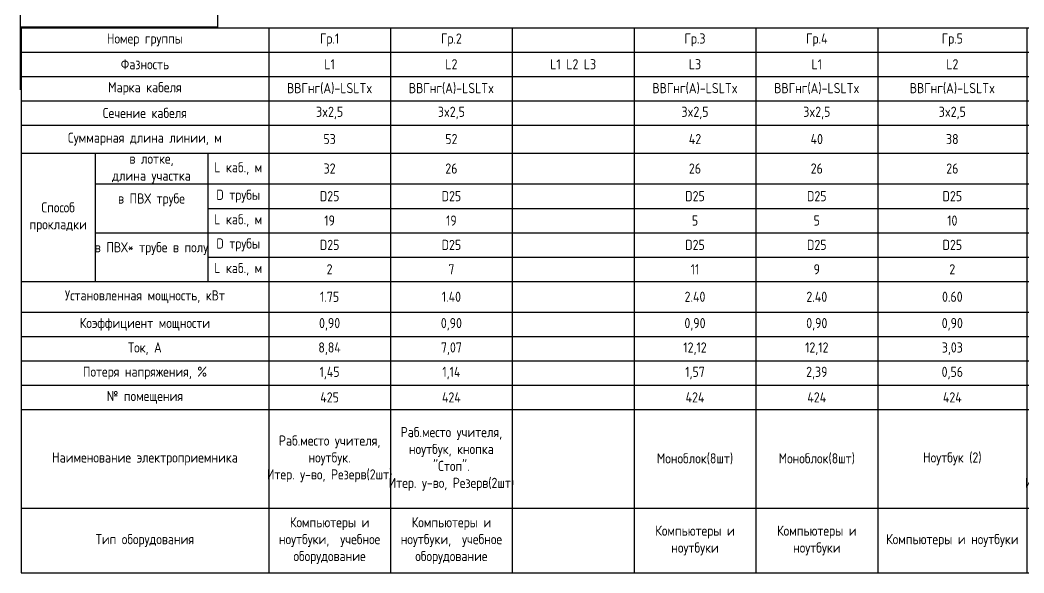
# Model space of a CAD drawing. Header units: millimetres. Extents: x -32 to 417638015, y -35 to 175284279.
# Drawn here: x 1460162 to 1484887, y 30872 to 44488 of the extents above; entities that cross this region are included whole.
import ezdxf

# ---------------------------------------------------------------- set-up
doc = ezdxf.new("R2010")
doc.units = ezdxf.units.MM
doc.layers.add('A-ANNO-NOTE', color=7, linetype='Continuous', lineweight=5)
doc.styles.add('Arial Narrow', font='GOST_Common.ttf', dxfattribs={"width": 0.9, "height": 2.5})
doc.styles.add('ISOCPEUR', font='isocpeur.ttf', dxfattribs={"width": 0.85, "height": 275})

# ---------------------------------------------------------------- blocks, each defined once
blk = doc.blocks.new('TSL_Пояснение для щита - TSL_Пояснение для щита-779833-ЩТ-1_1 _Р_ _')
blk.add_line((-75.05, 36.82), (-26.45, 36.82))
blk.add_line((-75.05, 36.82), (-26.45, 36.82))
blk.add_lwpolyline([(-75.05, 150), (-26.5, 150), (-26.5, 8.18), (-75.05, 8.18)], close=True)
at = {"layer": 'A-ANNO-NOTE', "lineweight": 30}
for p, q in [((-75, 130), (-26.41, 130)), ((-75, 100), (-26.41, 100)), ((-75, 70.67), (-26.41, 70.67))]:
    blk.add_line(p, q, dxfattribs=at)
at = {"insert": (-50.75, 16.14), "char_height": 2.5, "width": 48.595, "attachment_point": 5, "style": 'ISOCPEUR'}
blk.add_mtext('Условное обозначение', dxfattribs=at)
at = {"layer": 'A-ANNO-NOTE', "char_height": 2.5, "style": 'Arial Narrow'}
for s, insert, width, attachment_point in [('\\pxqc;Источник питания', (-50.7, 140), 48.5948, 5), ('\\fArial Narrow|b0|i0|c204|p34|; ', (-42.14, 141.21), 0.962, 1), ('\\pxqc;Аппарат на вводе \\P(выключатель автоматический или выключатель нагрузки): \\Pномер; тип; ток расцепителя или номинальный ток, А', (-51.01, 115), 49.2171, 5), ('\\fArial Narrow|b0|i0|c204|p34|; ', (-43.26, 124.54), 0.962, 1), ('\\fArial Narrow|b0|i0|c204|p34|; ', (-39.29, 124.54), 0.962, 1), ('\\fArial Narrow|b0|i0|c204|p34|; ', (-47.03, 120.38), 0.962, 1), ('\\fArial Narrow|b0|i0|c204|p34|; ', (-24.74, 120.38), 0.962, 1), ('\\fArial Narrow|b0|i0|c204|p34|; ', (-19.11, 120.38), 0.962, 1), ('\\fArial Narrow|b0|i0|c204|p34|; ', (-40.55, 116.21), 0.962, 1), ('\\fArial Narrow|b0|i0|c204|p34|; ', (-53.84, 112.04), 0.962, 1), ('\\fArial Narrow|b0|i0|c204|p34|; ', (-35.85, 112.04), 0.962, 1), ('\\fArial Narrow|b0|i0|c204|p34|; ', (-30.23, 112.04), 0.962, 1), ('\\fArial Narrow|b0|i0|c204|p34|; ', (-11.04, 112.04), 0.962, 1), ('\\pxqc;Аппарат на линии: \\P\\pq*;номер; тип; ток расцепителя,  А; фаза', (-51.01, 87.5), 49.2171, 5), ('\\fArial Narrow|b0|i0|c204|p34|; ', (-43.7, 92.88), 0.962, 1), ('\\fArial Narrow|b0|i0|c204|p34|; ', (-39.73, 92.88), 0.962, 1), ('\\fArial Narrow|b0|i0|c204|p34|; ', (-58.58, 88.71), 0.962, 1), ('\\fArial Narrow|b0|i0|c204|p34|; ', (-37.62, 88.71), 0.962, 1), ('\\fArial Narrow|b0|i0|c204|p34|; ', (-10.36, 88.71), 0.481, 1), ('\\fArial Narrow|b0|i0|c204|p34|; ', (-43.17, 72.88), 0.962, 1), ('\\fArial Narrow|b0|i0|c204|p34|; ', (-54.55, 68.71), 0.962, 1), ('\\fArial Narrow|b0|i0|c204|p34|; ', (-48.93, 68.71), 0.962, 1), ('\\fArial Narrow|b0|i0|c204|p34|; ', (-39.2, 68.71), 0.962, 1), ('\\fArial Narrow|b0|i0|c204|p34|; ', (-29.55, 64.54), 0.962, 1), ('Пускатель магнитный\\P(УЗО или другие аппараты):\\Pномер; тип; номинальный ток,  А', (-50.7, 57.23), 48.5948, 5), ('\\fArial Narrow|b0|i0|c204|p34|; ', (-40.12, 10.8), 0.962, 1), ('\\fArial Narrow|b0|i0|c204|p34|; ', (-40.32, 6.63), 0.962, 1), ('\\fArial Narrow|b0|i0|c204|p34|; ', (-38.21, -3.79), 0.962, 1), ('\\fArial Narrow|b0|i0|c204|p34|; ', (-35.76, -43.79), 0.962, 1)]:
    blk.add_mtext(s, dxfattribs=dict(at, insert=insert, width=width, attachment_point=attachment_point))
at = {"layer": 'A-ANNO-NOTE', "char_height": 2.5, "width": 0.962, "attachment_point": 1, "rotation": 90, "style": 'Arial Narrow'}
for insert in [(-31.63, 55.01), (-27.46, 42.11), (-59.96, 39.75), (-31.63, 29.87)]:
    blk.add_mtext('\\fArial Narrow|b0|i0|c204|p34|; ', dxfattribs=dict(at, insert=insert))
blk = doc.blocks.new('*T1210')
at = {"color": 0, "linetype": 'ByBlock', "lineweight": -2, "transparency": 16777216}
for p, q in [((0, 0), (65121, 0)), ((0, 0), (0, -13428)), ((6097, 0), (6097, -13428)), ((9097, 0), (9097, -13428)), ((12097, 0), (12097, -13428)), ((15097, 0), (15097, -13428)), ((18097, 0), (18097, -13428)), ((21097, 0), (21097, -13428)), ((24773, 0), (24773, -13428)), ((27773, 0), (27773, -13428)), ((31870, 0), (31870, -13428)), ((34870, 0), (34870, -13428)), ((37870, 0), (37870, -13428)), ((41665, 0), (41665, -13428)), ((44665, 0), (44665, -13428)), ((47665, 0), (47665, -13428)), ((50665, 0), (50665, -13428)), ((53665, 0), (53665, -13428)), ((56665, 0), (56665, -13428)), ((59665, 0), (59665, -13428)), ((62665, 0), (62665, -13428)), ((65121, 0), (65121, -13428)), ((0, -600), (65121, -600)), ((0, -1200), (65121, -1200)), ((0, -1800), (65121, -1800)), ((0, -2400), (65121, -2400)), ((0, -3087), (65121, -3087)), ((1822, -3087), (1822, -6249)), ((4597, -3087), (4597, -6249)), ((1822, -3849), (65121, -3849)), ((4597, -4449), (65121, -4449)), ((1822, -5049), (65121, -5049)), ((4597, -5649), (65121, -5649)), ((0, -6249), (65121, -6249)), ((0, -7005), (65121, -7005)), ((0, -7605), (65121, -7605)), ((0, -8205), (65121, -8205)), ((0, -8805), (65121, -8805)), ((0, -9405), (65121, -9405)), ((0, -11833), (65121, -11833)), ((0, -13428), (65121, -13428))]:
    blk.add_line(p, q, dxfattribs=at)
at = {"color": 0, "transparency": 16777216, "char_height": 250, "attachment_point": 5, "style": 'ISOCPEUR'}
for s, insert, width in [('{\\fISOCPEUR|b0|i0|c0;Номер группы', (3048, -300), 6076.6), ('Гр.1', (7597, -300), 2980), ('Гр.2', (10597, -300), 2980), ('Гр.3', (16597, -300), 2980), ('Гр.4', (19597, -300), 2980), ('Гр.5', (22935, -300), 3656.74), ('Гр.6', (26273, -300), 2980), ('Гр.7', (33370, -300), 2980), ('Гр.8', (36370, -300), 2980), ('Гр.9', (39768, -300), 3775.02), ('Гр.10', (43165, -300), 2980), ('Гр.11', (46165, -300), 2980), ('Гр.12', (49165, -300), 2980), ('Гр.13', (52165, -300), 2980), ('Гр.14', (55165, -300), 2980), ('Гр.15', (58165, -300), 2980), ('{\\fISOCPEUR|b0|i0|c0;Фазность', (3048, -900), 6076.6), ('L1', (7597, -900), 2980), ('L2', (10597, -900), 2980), ('L1 L2 L3', (13597, -900), 2980), ('L3', (16597, -900), 2980), ('L1', (19597, -900), 2980), ('L2', (22935, -900), 3656.74), ('L3', (26273, -900), 2980), ('L1 L2 L3', (29822, -900), 4077.01), ('L1', (33370, -900), 2980), ('L2', (36370, -900), 2980), ('L3', (39768, -900), 3775.02), ('L1', (43165, -900), 2980), ('L2', (46165, -900), 2980), ('L3', (49165, -900), 2980), ('L1', (52165, -900), 2980), ('L2', (55165, -900), 2980), ('L3', (58165, -900), 2980), ('{\\fISOCPEUR|b0|i0|c0;Марка кабеля', (3048, -1500), 6076.6), ('ВВГнг(A)-LSLTx', (7597, -1500), 2980), ('ВВГнг(A)-LSLTx', (10597, -1500), 2980), ('ВВГнг(A)-LSLTx', (16597, -1500), 2980), ('{\\fISOCPEUR|b0|i0|c0;ВВГнг(A)-LSLTx', (19597, -1500), 2980), ('{\\fISOCPEUR|b0|i0|c0;ВВГнг(A)-LSLTx', (22935, -1500), 3656.74), ('ВВГнг(A)-LSLTx', (26273, -1500), 2980), ('ВВГнг(A)-LSLTx', (33370, -1500), 2980), ('{\\fISOCPEUR|b0|i0|c0;ВВГнг(A)-LSLTx', (36370, -1500), 2980), ('{\\fISOCPEUR|b0|i0|c0;ВВГнг(A)-LSLTx', (39768, -1500), 3775.02), ('{\\fISOCPEUR|b0|i0|c0;ВВГнг(A)-LSLTx', (43165, -1500), 2980), ('{\\fISOCPEUR|b0|i0|c0;ВВГнг(A)-LSLTx', (46165, -1500), 2980), ('{\\fISOCPEUR|b0|i0|c0;ВВГнг(A)-LSLTx', (49165, -1500), 2980), ('{\\fISOCPEUR|b0|i0|c0;ВВГнг(A)-LSLTx', (52165, -1500), 2980), ('{\\fISOCPEUR|b0|i0|c0;ВВГнг(A)-LSLTx', (55165, -1500), 2980), ('{\\fISOCPEUR|b0|i0|c0;ВВГнг(A)-LSLTx', (58165, -1500), 2980), ('{\\fISOCPEUR|b0|i0|c0;Сечение кабеля', (3048, -2100), 6076.6), ('3x2,5', (7597, -2100), 2980), ('3x2,5', (10597, -2100), 2980), ('3x2,5', (16597, -2100), 2980), ('3x2,5', (19597, -2100), 2980), ('3x2,5', (22935, -2100), 3656.74), ('3x2,5', (26273, -2100), 2980), ('3x2,5', (33370, -2100), 2980), ('3x2,5', (36370, -2100), 2980), ('3x2,5', (39768, -2100), 3775.02), ('3x2,5', (43165, -2100), 2980), ('3x2,5', (46165, -2100), 2980), ('3x2,5', (49165, -2100), 2980), ('3x2,5', (52165, -2100), 2980), ('3x2,5', (55165, -2100), 2980), ('3x2,5', (58165, -2100), 2980), ('{\\fISOCPEUR|b0|i0|c0;Суммарная длина линии, м', (3048, -2743), 6076.6), ('53', (7597, -2743), 2980), ('52', (10597, -2743), 2980), ('42', (16597, -2743), 2980), ('40', (19597, -2743), 2980), ('38', (22935, -2743), 3656.74), ('52', (26273, -2743), 2980), ('36', (33370, -2743), 2980), ('34', (36370, -2743), 2980), ('32', (39768, -2743), 3775.02), ('33', (43165, -2743), 2980), ('32', (46165, -2743), 2980), ('19', (49165, -2743), 2980), ('22', (52165, -2743), 2980), ('25', (55165, -2743), 2980), ('8', (58165, -2743), 2980), ('в лотке, \\Pдлина участка', (3209, -3468), 2755.56), ('L каб., м', (5347, -3468), 1479.52), ('32', (7597, -3468), 2980), ('26', (10597, -3468), 2980), ('26', (16597, -3468), 2980), ('26', (19597, -3468), 2980), ('26', (22935, -3468), 3656.74), ('26', (26273, -3468), 2980), ('20', (33370, -3468), 2980), ('20', (36370, -3468), 2980), ('20', (39768, -3468), 3775.02), ('8', (43165, -3468), 2980), ('8', (46165, -3468), 2980), ('2', (49165, -3468), 2980), ('6', (52165, -3468), 2980), ('6', (55165, -3468), 2980), ('2', (58165, -3468), 2980), ('в ПВХ трубе \\P  ', (3209, -4449), 2755.56), ('D трубы', (5347, -4149), 1479.52), ('D25 ', (7597, -4149), 2980), ('D25 ', (10597, -4149), 2980), ('D25 ', (16597, -4149), 2980), ('D25 ', (19597, -4149), 2980), ('D25 ', (22935, -4149), 3656.74), ('D25 ', (26273, -4149), 2980), ('D25 ', (33370, -4149), 2980), ('D25 ', (36370, -4149), 2980), ('D25 ', (39768, -4149), 3775.02), ('D25 ', (43165, -4149), 2980), ('D25 ', (46165, -4149), 2980), ('D25 ', (49165, -4149), 2980), ('D25 ', (52165, -4149), 2980), ('D25 ', (55165, -4149), 2980), ('D25 ', (58165, -4149), 2980), ('Способ прокладки', (911, -4668), 1801.52), ('L каб., м', (5347, -4749), 1479.52), ('19', (7597, -4749), 2980), ('19', (10597, -4749), 2980), ('5', (16597, -4749), 2980), ('5', (19597, -4749), 2980), ('10', (22935, -4749), 3656.74), ('19', (26273, -4749), 2980), ('5', (33370, -4749), 2980), ('5', (36370, -4749), 2980), ('10', (39768, -4749), 3775.02), ('18', (43165, -4749), 2980), ('22', (46165, -4749), 2980), ('17', (49165, -4749), 2980), ('15', (52165, -4749), 2980), ('18', (55165, -4749), 2980), ('6', (58165, -4749), 2980), ('D трубы', (5347, -5349), 1479.52), ('в ПВХ* трубе в полу \\P  ', (3209, -5649), 2755.56), ('D25 ', (7597, -5349), 2980), ('D25 ', (10597, -5349), 2980), ('D25 ', (16597, -5349), 2980), ('D25 ', (19597, -5349), 2980), ('D25 ', (22935, -5349), 3656.74), ('D25 ', (26273, -5349), 2980), ('D25 ', (33370, -5349), 2980), ('D25 ', (36370, -5349), 2980), ('D25 ', (39768, -5349), 3775.02), ('D25 ', (43165, -5349), 2980), ('D25 ', (46165, -5349), 2980), ('D25 ', (49165, -5349), 2980), ('D25 ', (52165, -5349), 2980), ('D25 ', (55165, -5349), 2980), ('D25 ', (58165, -5349), 2980), ('L каб., м', (5347, -5949), 1479.52), ('2', (7597, -5949), 2980), ('7', (10597, -5949), 2980), ('11', (16597, -5949), 2980), ('9', (19597, -5949), 2980), ('2', (22935, -5949), 3656.74), ('7', (26273, -5949), 2980), ('11', (33370, -5949), 2980), ('9', (36370, -5949), 2980), ('2', (39768, -5949), 3775.02), ('7', (43165, -5949), 2980), ('2', (46165, -5949), 2980), ('0', (49165, -5949), 2980), ('1', (52165, -5949), 2980), ('1', (55165, -5949), 2980), ('0', (58165, -5949), 2980), ('Установленная мощность, кВт', (3048, -6627), 6076.6), ('1.75', (7597, -6627), 2980), ('1.40', (10597, -6627), 2980), ('2.40', (16597, -6627), 2980), ('2.40', (19597, -6627), 2980), ('0.60', (22935, -6627), 3656.74), ('1.40', (26273, -6627), 2980), ('2.40', (33370, -6627), 2980), ('2.40', (36370, -6627), 2980), ('0.60', (39768, -6627), 3775.02), ('1.40', (43165, -6627), 2980), ('1.75', (46165, -6627), 2980), ('1.55', (49165, -6627), 2980), ('2.00', (52165, -6627), 2980), ('1.50', (55165, -6627), 2980), ('1.60', (58165, -6627), 2980), ('Коэффициент мощности', (3048, -7305), 6076.6), ('0,90', (7597, -7305), 2980), ('0,90', (10597, -7305), 2980), ('0,90', (16597, -7305), 2980), ('0,90', (19597, -7305), 2980), ('0,90', (22935, -7305), 3656.74), ('0,90', (26273, -7305), 2980), ('0,90', (33370, -7305), 2980), ('0,90', (36370, -7305), 2980), ('0,90', (39768, -7305), 3775.02), ('0,90', (43165, -7305), 2980), ('0,90', (46165, -7305), 2980), ('0,80', (49165, -7305), 2980), ('0,80', (52165, -7305), 2980), ('0,80', (55165, -7305), 2980), ('0,80', (58165, -7305), 2980), ('Ток, А', (3048, -7905), 6076.6), ('8,84', (7597, -7905), 2980), ('7,07', (10597, -7905), 2980), ('12,12', (16597, -7905), 2980), ('12,12', (19597, -7905), 2980), ('3,03', (22935, -7905), 3656.74), ('7,07', (26273, -7905), 2980), ('12,12', (33370, -7905), 2980), ('12,12', (36370, -7905), 2980), ('3,03', (39768, -7905), 3775.02), ('7,07', (43165, -7905), 2980), ('8,84', (46165, -7905), 2980), ('8,81', (49165, -7905), 2980), ('11,36', (52165, -7905), 2980), ('8,52', (55165, -7905), 2980), ('9,09', (58165, -7905), 2980), ('{\\fISOCPEUR|b0|i0|c0;Потеря напряжения, %', (3048, -8505), 6076.6), ('1,45', (7597, -8505), 2980), ('1,14', (10597, -8505), 2980), ('1,57', (16597, -8505), 2980), ('2,39', (19597, -8505), 2980), ('0,56', (22935, -8505), 3656.74), ('1,14', (26273, -8505), 2980), ('1,34', (33370, -8505), 2980), ('2,03', (36370, -8505), 2980), ('0,47', (39768, -8505), 3775.02), ('1,16', (43165, -8505), 2980), ('1,38', (46165, -8505), 2980), ('0,94', (49165, -8505), 2980), ('1,39', (52165, -8505), 2980), ('1,17', (55165, -8505), 2980), ('0,39', (58165, -8505), 2980), ('{\\fISOCPEUR|b0|i0|c0;№ помещения', (3048, -9105), 6076.6), ('425', (7597, -9105), 2980), ('424', (10597, -9105), 2980), ('424', (16597, -9105), 2980), ('424', (19597, -9105), 2980), ('424', (22935, -9105), 3656.74), ('424', (26273, -9105), 2980), ('424', (33370, -9105), 2980), ('424', (36370, -9105), 2980), ('424', (39768, -9105), 3775.02), ('423', (43165, -9105), 2980), ('423', (46165, -9105), 2980), ('414', (49165, -9105), 2980), ('417', (52165, -9105), 2980), ('402', (55165, -9105), 2980), ('413', (58165, -9105), 2980), ('Раб.место учителя, ноутбук, кнопка "Стоп".\\PИтер. у-во, Резерв(2шт)', (10597, -10619), 2980), ('Раб.место учителя, ноутбук, кнопка "Стоп".\\PИтер. у-во, Резерв(2шт)', (26273, -10619), 2980), ('Раб.место учителя, ноутбук.\\PИтер. у-во, {\\C256;\\P}Резерв(2шт)', (46165, -10619), 2980), ('Раб.место учителя, ноутбук.\\PИтер. у-во, Резерв(2шт)', (7597, -10619), 2980), ('Раб.место учителя, ноутбук.\\PИтер. у-во, Резерв(2шт)', (43165, -10619), 2980), ('Раб.место учителя, ноутбук.\\PТелевизор, Резерв(2шт)', (49165, -10619), 2980), ('Столик гриммерный, Утюг', (52165, -10619), 2980), ('Проектор, рабочее место', (55165, -10619), 2980), ('Наименование электроприемника', (3048, -10619), 6076.6), ('Моноблок(8шт)', (16597, -10619), 2980), ('Моноблок(8шт)', (19597, -10619), 2980), ('Ноутбук (2)', (22935, -10619), 3656.74), ('Моноблок(8шт)', (33370, -10619), 2980), ('Моноблок(8шт)', (36370, -10619), 2980), ('Ноутбук (2)', (39768, -10619), 3775.02), ('Электросушитель', (58165, -10619), 2980), ('Компьютеры и ноутбуки,  учебное оборудование', (7597, -12631), 2980), ('Компьютеры и ноутбуки,  учебное оборудование', (10597, -12631), 2980), ('Компьютеры и ноутбуки,  учебное оборудование', (26273, -12631), 2980), ('Компьютеры и ноутбуки,  учебное оборудование', (43165, -12631), 2980), ('Компьютеры и ноутбуки,  учебное оборудование', (46165, -12631), 2980), ('Компьютеры и ноутбуки,  учебное оборудование', (49165, -12631), 2980), ('Компьютеры и ноутбуки ', (16597, -12631), 2980), ('Компьютеры и ноутбуки ', (19597, -12631), 2980), ('Компьютеры и ноутбуки ', (33370, -12631), 2980), ('Компьютеры и ноутбуки ', (36370, -12631), 2980), ('Лабораторное и учебное оборудование', (52165, -12631), 2980), ('Компьютеры и ноутбуки', (55165, -12631), 2980), ('Тип оборудования', (3048, -12631), 6076.6), ('Компьютеры и ноутбуки ', (22935, -12631), 3656.74), ('Компьютеры и ноутбуки ', (39768, -12631), 3775.02), ('Электросушители', (58165, -12631), 2980), ('Резерв', (61165, -12631), 2980)]:
    blk.add_mtext(s, dxfattribs=dict(at, insert=insert, width=width))

msp = doc.modelspace()

# ---------------------------------------------------------------- linework, layer by layer
at = {"color": 7}
msp.add_line((1460172, 44153), (1460172, 42768), dxfattribs=at)
msp.add_lwpolyline([(1460172, 42768), (1460172, 44768)])

# ---------------------------------------------------------------- block references
at = {"xscale": 100, "yscale": 100, "zscale": 100}
msp.add_blockref('TSL_Пояснение для щита - TSL_Пояснение для щита-779833-ЩТ-1_1 _Р_ _', (1467676, 43498), dxfattribs=at)
msp.add_blockref('*T1210', (1460188, 44300))

doc.saveas('drawing.dxf')
